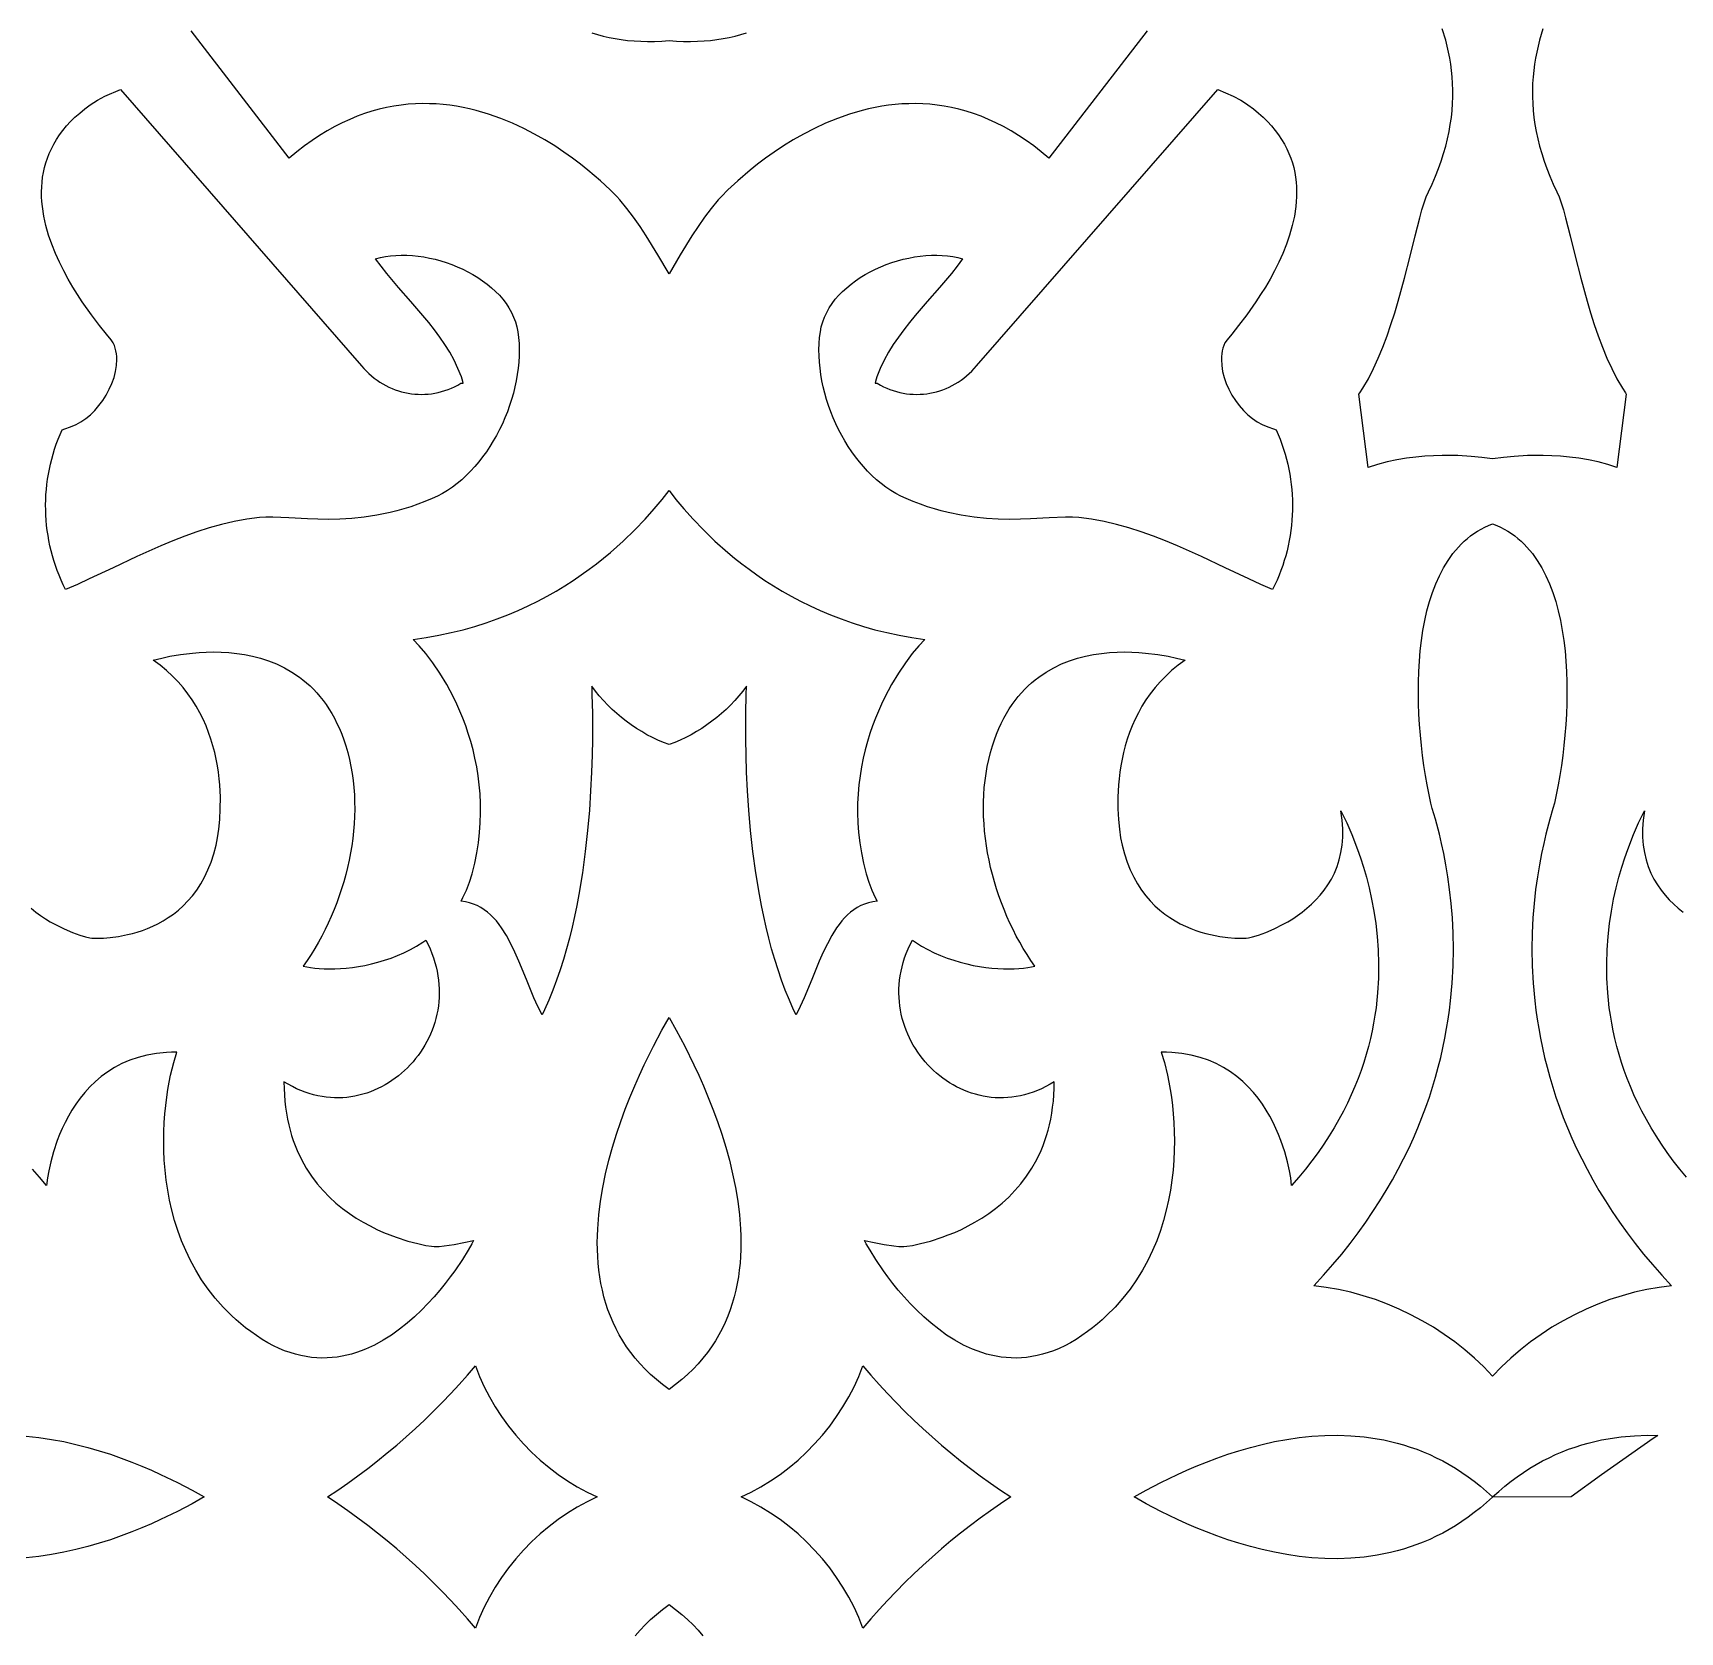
# Model space of a CAD drawing. Extents: x -350 to 350, y -780 to 780.
# Drawn here: x -184 to -106.8, y 577.4 to 652.4 of the extents above; entities that cross this region are included whole.
import ezdxf

# ---------------------------------------------------------------- set-up
doc = ezdxf.new("R2010")
doc.units = 0
doc.layers.add('LAYER_1', color=18, linetype='CONTINUOUS')

msp = doc.modelspace()

# ---------------------------------------------------------------- linework, layer by layer
at = {"layer": 'LAYER_1'}
for points in [[(-131.796, 652.461), (-136.401, 646.485), (-136.756, 646.782), (-137.112, 647.059), (-137.467, 647.315), (-137.822, 647.551), (-138.175, 647.768), (-138.528, 647.965), (-138.88, 648.144), (-139.231, 648.305), (-139.581, 648.449), (-139.928, 648.576), (-140.275, 648.686), (-140.619, 648.781), (-140.961, 648.86), (-141.301, 648.924), (-141.639, 648.974), (-141.975, 649.01), (-142.307, 649.033), (-142.637, 649.042), (-142.964, 649.04), (-143.287, 649.026), (-143.607, 649), (-143.924, 648.964), (-144.237, 648.918), (-144.547, 648.861), (-144.852, 648.796), (-145.153, 648.722), (-145.742, 648.55), (-146.313, 648.349), (-146.863, 648.123), (-147.393, 647.877), (-147.9, 647.615), (-148.383, 647.34), (-148.841, 647.058), (-149.272, 646.771), (-149.676, 646.485), (-150.05, 646.202), (-150.395, 645.928), (-150.986, 645.422), (-151.441, 644.997), (-151.747, 644.689), (-151.895, 644.528), (-152.226, 644.129), (-152.54, 643.716), (-152.839, 643.29), (-153.127, 642.855), (-153.674, 641.964), (-154.201, 641.061), (-154.727, 641.964), (-155.275, 642.855), (-155.562, 643.29), (-155.862, 643.716), (-156.176, 644.129), (-156.506, 644.528), (-156.654, 644.689), (-156.961, 644.997), (-157.415, 645.422), (-158.007, 645.928), (-158.351, 646.202), (-158.726, 646.485), (-159.129, 646.771), (-159.561, 647.058), (-160.019, 647.34), (-160.502, 647.615), (-161.009, 647.877), (-161.538, 648.123), (-162.089, 648.349), (-162.659, 648.55), (-163.248, 648.722), (-163.55, 648.796), (-163.855, 648.861), (-164.164, 648.918), (-164.477, 648.964), (-164.794, 649), (-165.114, 649.026), (-165.438, 649.04), (-165.765, 649.042), (-166.094, 649.033), (-166.427, 649.01), (-166.762, 648.974), (-167.1, 648.924), (-167.44, 648.86), (-167.782, 648.781), (-168.127, 648.686), (-168.473, 648.576), (-168.821, 648.449), (-169.17, 648.305), (-169.521, 648.144), (-169.873, 647.965), (-170.226, 647.768), (-170.58, 647.551), (-170.934, 647.315), (-171.29, 647.059), (-171.645, 646.782), (-172.001, 646.485), (-176.606, 652.461)], [(-157.825, 652.355), (-157.563, 652.276), (-157.293, 652.205), (-157.016, 652.141), (-156.733, 652.087), (-156.442, 652.041), (-156.144, 652.005), (-155.839, 651.978), (-155.526, 651.962), (-155.206, 651.955), (-154.879, 651.959), (-154.544, 651.974), (-154.201, 652.001), (-153.858, 651.974), (-153.523, 651.959), (-153.195, 651.955), (-152.875, 651.962), (-152.563, 651.978), (-152.257, 652.005), (-151.96, 652.041), (-151.669, 652.087), (-151.385, 652.141), (-151.108, 652.205), (-150.839, 652.276), (-150.576, 652.355)], [(-113.242, 652.546), (-113.404, 652.012), (-113.474, 651.737), (-113.537, 651.458), (-113.592, 651.173), (-113.639, 650.884), (-113.677, 650.59), (-113.706, 650.291), (-113.725, 649.987), (-113.735, 649.679), (-113.734, 649.366), (-113.722, 649.048), (-113.699, 648.726), (-113.664, 648.4), (-113.618, 648.069), (-113.559, 647.734), (-113.487, 647.395), (-113.402, 647.052), (-113.303, 646.704), (-113.19, 646.352), (-113.063, 645.996), (-112.921, 645.637), (-112.764, 645.273), (-112.591, 644.905), (-112.49, 644.671), (-112.388, 644.388), (-112.286, 644.06), (-112.182, 643.691), (-111.964, 642.849), (-111.728, 641.894), (-111.466, 640.861), (-111.172, 639.784), (-111.01, 639.239), (-110.837, 638.696), (-110.652, 638.159), (-110.454, 637.631), (-110.242, 637.118), (-110.016, 636.624), (-109.774, 636.152), (-109.516, 635.707), (-109.38, 635.496), (-109.335, 635.43), (-109.774, 631.995), (-110.206, 632.132), (-110.658, 632.251), (-111.109, 632.347), (-111.555, 632.422), (-111.993, 632.479), (-112.421, 632.518), (-112.834, 632.543), (-113.231, 632.555), (-113.962, 632.549), (-114.588, 632.514), (-115.086, 632.468), (-115.601, 632.404), (-116.115, 632.468), (-116.613, 632.514), (-117.24, 632.549), (-117.97, 632.555), (-118.367, 632.543), (-118.781, 632.518), (-119.208, 632.479), (-119.646, 632.422), (-120.092, 632.347), (-120.543, 632.251), (-120.996, 632.132), (-121.428, 631.995), (-121.866, 635.43), (-121.821, 635.496), (-121.685, 635.707), (-121.427, 636.152), (-121.185, 636.624), (-120.959, 637.118), (-120.747, 637.631), (-120.55, 638.159), (-120.365, 638.696), (-120.192, 639.239), (-120.03, 639.784), (-119.735, 640.861), (-119.473, 641.894), (-119.237, 642.849), (-119.02, 643.691), (-118.915, 644.06), (-118.813, 644.388), (-118.711, 644.671), (-118.61, 644.905), (-118.437, 645.273), (-118.28, 645.637), (-118.138, 645.996), (-118.011, 646.352), (-117.898, 646.704), (-117.799, 647.052), (-117.714, 647.395), (-117.643, 647.734), (-117.584, 648.069), (-117.537, 648.4), (-117.502, 648.726), (-117.479, 649.048), (-117.468, 649.366), (-117.467, 649.679), (-117.476, 649.987), (-117.495, 650.291), (-117.524, 650.59), (-117.562, 650.884), (-117.609, 651.173), (-117.664, 651.458), (-117.727, 651.737), (-117.798, 652.012), (-117.96, 652.546)], [(-184.098, 611.336), (-183.878, 611.159), (-183.655, 610.996), (-183.43, 610.846), (-183.206, 610.709), (-182.985, 610.585), (-182.559, 610.373), (-182.166, 610.206), (-181.824, 610.082), (-181.547, 609.997), (-181.351, 609.948), (-181.252, 609.932), (-180.976, 609.931), (-180.716, 609.941), (-180.39, 609.968), (-180.008, 610.019), (-179.583, 610.102), (-179.358, 610.158), (-179.126, 610.225), (-178.889, 610.303), (-178.648, 610.393), (-178.404, 610.497), (-178.16, 610.616), (-177.916, 610.75), (-177.674, 610.9), (-177.435, 611.067), (-177.201, 611.252), (-176.973, 611.456), (-176.753, 611.68), (-176.542, 611.925), (-176.341, 612.192), (-176.152, 612.481), (-175.976, 612.794), (-175.815, 613.132), (-175.67, 613.495), (-175.542, 613.884), (-175.434, 614.3), (-175.366, 614.641), (-175.306, 615.042), (-175.261, 615.498), (-175.235, 616), (-175.233, 616.541), (-175.261, 617.114), (-175.289, 617.41), (-175.325, 617.711), (-175.372, 618.017), (-175.43, 618.325), (-175.499, 618.636), (-175.581, 618.949), (-175.675, 619.262), (-175.783, 619.575), (-175.905, 619.886), (-176.042, 620.196), (-176.195, 620.502), (-176.364, 620.804), (-176.55, 621.1), (-176.753, 621.392), (-176.975, 621.676), (-177.216, 621.952), (-177.476, 622.22), (-177.756, 622.478), (-178.058, 622.725), (-178.381, 622.961), (-177.98, 623.061), (-177.594, 623.144), (-177.106, 623.228), (-176.533, 623.299), (-176.219, 623.324), (-175.891, 623.341), (-175.549, 623.348), (-175.197, 623.341), (-174.836, 623.32), (-174.468, 623.283), (-174.095, 623.228), (-173.72, 623.152), (-173.344, 623.055), (-172.97, 622.934), (-172.599, 622.787), (-172.234, 622.612), (-171.877, 622.408), (-171.529, 622.173), (-171.36, 622.044), (-171.194, 621.905), (-171.031, 621.758), (-170.872, 621.602), (-170.717, 621.437), (-170.567, 621.262), (-170.421, 621.078), (-170.279, 620.884), (-170.143, 620.679), (-170.012, 620.464), (-169.886, 620.239), (-169.767, 620.003), (-169.653, 619.755), (-169.546, 619.497), (-169.446, 619.227), (-169.352, 618.945), (-169.26, 618.63), (-169.18, 618.31), (-169.111, 617.986), (-169.055, 617.659), (-169.009, 617.329), (-168.974, 616.995), (-168.951, 616.659), (-168.938, 616.321), (-168.936, 615.981), (-168.944, 615.64), (-168.962, 615.298), (-168.99, 614.956), (-169.028, 614.613), (-169.075, 614.271), (-169.132, 613.93), (-169.198, 613.589), (-169.273, 613.251), (-169.356, 612.914), (-169.449, 612.579), (-169.55, 612.248), (-169.659, 611.919), (-169.776, 611.594), (-169.9, 611.273), (-170.033, 610.957), (-170.173, 610.645), (-170.32, 610.338), (-170.474, 610.037), (-170.635, 609.742), (-170.803, 609.453), (-170.978, 609.171), (-171.158, 608.896), (-171.345, 608.629), (-171.186, 608.59), (-171.008, 608.557), (-170.812, 608.53), (-170.599, 608.51), (-170.37, 608.498), (-170.127, 608.493), (-169.872, 608.497), (-169.606, 608.51), (-169.329, 608.533), (-169.044, 608.565), (-168.752, 608.609), (-168.454, 608.663), (-168.152, 608.729), (-167.847, 608.808), (-167.541, 608.9), (-167.234, 609.004), (-166.929, 609.123), (-166.626, 609.257), (-166.327, 609.405), (-166.033, 609.569), (-165.746, 609.749), (-165.607, 609.848), (-165.5, 609.639), (-165.404, 609.43), (-165.317, 609.221), (-165.241, 609.012), (-165.175, 608.803), (-165.119, 608.594), (-165.071, 608.385), (-165.034, 608.178), (-165.005, 607.971), (-164.986, 607.765), (-164.975, 607.561), (-164.973, 607.358), (-164.979, 607.156), (-164.994, 606.956), (-165.016, 606.758), (-165.047, 606.563), (-165.085, 606.369), (-165.131, 606.178), (-165.184, 605.99), (-165.244, 605.804), (-165.312, 605.622), (-165.386, 605.443), (-165.467, 605.267), (-165.554, 605.095), (-165.647, 604.926), (-165.747, 604.762), (-165.852, 604.601), (-165.963, 604.445), (-166.08, 604.293), (-166.202, 604.146), (-166.33, 604.004), (-166.462, 603.867), (-166.599, 603.735), (-166.741, 603.608), (-166.887, 603.487), (-167.037, 603.372), (-167.192, 603.262), (-167.35, 603.159), (-167.513, 603.062), (-167.678, 602.971), (-167.847, 602.887), (-168.02, 602.81), (-168.195, 602.74), (-168.373, 602.677), (-168.554, 602.622), (-168.737, 602.574), (-168.923, 602.534), (-169.11, 602.501), (-169.3, 602.477), (-169.491, 602.461), (-169.684, 602.453), (-169.878, 602.454), (-170.074, 602.464), (-170.27, 602.483), (-170.468, 602.511), (-170.666, 602.549), (-170.864, 602.596), (-171.063, 602.652), (-171.262, 602.719), (-171.461, 602.796), (-171.659, 602.883), (-171.857, 602.98), (-172.055, 603.088), (-172.251, 603.207), (-172.247, 602.895), (-172.233, 602.592), (-172.21, 602.297), (-172.178, 602.01), (-172.138, 601.731), (-172.088, 601.46), (-172.031, 601.197), (-171.966, 600.941), (-171.894, 600.693), (-171.815, 600.452), (-171.728, 600.219), (-171.635, 599.993), (-171.431, 599.562), (-171.204, 599.159), (-170.957, 598.782), (-170.692, 598.431), (-170.411, 598.105), (-170.118, 597.803), (-169.814, 597.525), (-169.501, 597.268), (-169.183, 597.034), (-168.862, 596.82), (-168.539, 596.625), (-168.217, 596.45), (-167.9, 596.292), (-167.588, 596.152), (-167.286, 596.028), (-166.994, 595.919), (-166.452, 595.744), (-165.984, 595.621), (-165.607, 595.541), (-165.341, 595.499), (-165.205, 595.487), (-164.973, 595.496), (-164.741, 595.515), (-164.279, 595.58), (-163.819, 595.669), (-163.363, 595.771), (-163.442, 595.617), (-163.619, 595.309), (-163.889, 594.877), (-164.248, 594.35), (-164.459, 594.06), (-164.69, 593.758), (-164.942, 593.447), (-165.212, 593.131), (-165.502, 592.814), (-165.81, 592.499), (-166.135, 592.19), (-166.477, 591.892), (-166.836, 591.607), (-167.211, 591.339), (-167.601, 591.092), (-168.006, 590.87), (-168.425, 590.677), (-168.64, 590.592), (-168.858, 590.516), (-169.079, 590.449), (-169.304, 590.391), (-169.531, 590.343), (-169.762, 590.306), (-169.996, 590.279), (-170.232, 590.264), (-170.472, 590.261), (-170.714, 590.27), (-170.959, 590.291), (-171.207, 590.326), (-171.457, 590.374), (-171.709, 590.437), (-171.965, 590.514), (-172.222, 590.606), (-172.482, 590.714), (-172.744, 590.838), (-173.008, 590.978), (-173.274, 591.135), (-173.542, 591.31), (-173.812, 591.502), (-174.049, 591.684), (-174.276, 591.869), (-174.496, 592.059), (-174.707, 592.253), (-175.104, 592.652), (-175.469, 593.066), (-175.804, 593.492), (-176.109, 593.929), (-176.385, 594.375), (-176.634, 594.831), (-176.857, 595.293), (-177.054, 595.76), (-177.228, 596.232), (-177.378, 596.707), (-177.506, 597.183), (-177.614, 597.658), (-177.702, 598.133), (-177.771, 598.604), (-177.823, 599.071), (-177.859, 599.532), (-177.88, 599.986), (-177.886, 600.432), (-177.879, 600.867), (-177.861, 601.291), (-177.832, 601.703), (-177.793, 602.1), (-177.745, 602.481), (-177.69, 602.846), (-177.629, 603.192), (-177.562, 603.518), (-177.418, 604.105), (-177.267, 604.596), (-177.518, 604.593), (-177.762, 604.582), (-178.231, 604.534), (-178.673, 604.455), (-179.089, 604.348), (-179.481, 604.214), (-179.848, 604.056), (-180.192, 603.875), (-180.513, 603.674), (-180.813, 603.454), (-181.091, 603.219), (-181.349, 602.97), (-181.587, 602.709), (-181.806, 602.439), (-182.007, 602.162), (-182.191, 601.879), (-182.358, 601.593), (-182.51, 601.306), (-182.646, 601.02), (-182.767, 600.738), (-182.875, 600.461), (-183.053, 599.932), (-183.185, 599.451), (-183.278, 599.034), (-183.337, 598.7), (-183.377, 598.345), (-183.713, 598.731), (-184.031, 599.118)], [(-106.512, 598.731), (-106.831, 599.118), (-107.132, 599.505), (-107.416, 599.893), (-107.685, 600.281), (-107.937, 600.668), (-108.174, 601.055), (-108.396, 601.442), (-108.604, 601.827), (-108.797, 602.212), (-108.976, 602.596), (-109.141, 602.978), (-109.293, 603.358), (-109.433, 603.737), (-109.56, 604.114), (-109.675, 604.489), (-109.778, 604.861), (-109.871, 605.23), (-109.952, 605.597), (-110.022, 605.961), (-110.083, 606.322), (-110.134, 606.679), (-110.175, 607.032), (-110.208, 607.382), (-110.247, 608.069), (-110.255, 608.738), (-110.234, 609.388), (-110.188, 610.017), (-110.12, 610.624), (-110.032, 611.206), (-109.929, 611.762), (-109.812, 612.291), (-109.684, 612.79), (-109.55, 613.259), (-109.411, 613.696), (-109.272, 614.098), (-109.002, 614.795), (-108.763, 615.336), (-108.582, 615.709), (-108.481, 615.901), (-108.544, 615.471), (-108.575, 615.061), (-108.575, 614.67), (-108.546, 614.298), (-108.491, 613.945), (-108.41, 613.609), (-108.307, 613.291), (-108.184, 612.99), (-108.041, 612.707), (-107.881, 612.439), (-107.707, 612.188), (-107.519, 611.952), (-107.32, 611.732), (-107.113, 611.527), (-106.898, 611.336), (-106.678, 611.159)], [(-184.334, 586.597), (-183.738, 586.535), (-183.15, 586.449), (-182.572, 586.343), (-182.005, 586.217), (-181.45, 586.075), (-180.909, 585.919), (-180.384, 585.751), (-179.875, 585.573), (-179.384, 585.387), (-178.912, 585.197), (-178.461, 585.003), (-178.031, 584.808), (-177.244, 584.426), (-176.561, 584.069), (-175.994, 583.75), (-176.561, 583.432), (-177.244, 583.074), (-178.031, 582.692), (-178.461, 582.498), (-178.912, 582.304), (-179.384, 582.113), (-179.875, 581.928), (-180.384, 581.75), (-180.909, 581.582), (-181.45, 581.425), (-182.005, 581.283), (-182.572, 581.158), (-183.15, 581.051), (-183.738, 580.966), (-184.334, 580.903)], [(-155.788, 577.248), (-155.563, 577.508), (-155.324, 577.762), (-155.068, 578.009), (-154.796, 578.25), (-154.507, 578.483), (-154.201, 578.71), (-153.895, 578.483), (-153.606, 578.25), (-153.334, 578.009), (-153.078, 577.762), (-152.838, 577.508), (-152.614, 577.248)]]:
    msp.add_lwpolyline(points, dxfattribs=at)
for points in [[(-168.613, 636.757), (-168.502, 636.629), (-168.387, 636.507), (-168.267, 636.391), (-168.144, 636.281), (-168.017, 636.178), (-167.886, 636.081), (-167.752, 635.99), (-167.614, 635.907), (-167.474, 635.829), (-167.331, 635.758), (-167.186, 635.694), (-167.038, 635.636), (-166.888, 635.585), (-166.737, 635.541), (-166.584, 635.503), (-166.43, 635.473), (-166.274, 635.449), (-166.118, 635.432), (-165.961, 635.422), (-165.804, 635.418), (-165.646, 635.422), (-165.488, 635.433), (-165.331, 635.451), (-165.174, 635.476), (-165.017, 635.508), (-164.862, 635.547), (-164.708, 635.594), (-164.555, 635.648), (-164.403, 635.709), (-164.254, 635.777), (-164.106, 635.853), (-163.961, 635.937), (-163.857, 635.937), (-163.871, 636.015), (-163.936, 636.235), (-164.096, 636.634), (-164.279, 637.018), (-164.484, 637.391), (-164.707, 637.753), (-164.947, 638.105), (-165.2, 638.45), (-165.465, 638.788), (-165.739, 639.12), (-166.304, 639.776), (-166.876, 640.428), (-167.434, 641.088), (-167.703, 641.424), (-167.96, 641.766), (-167.733, 641.827), (-167.498, 641.875), (-167.255, 641.91), (-167.006, 641.932), (-166.752, 641.942), (-166.494, 641.939), (-166.232, 641.924), (-165.968, 641.897), (-165.702, 641.858), (-165.436, 641.808), (-165.169, 641.748), (-164.904, 641.676), (-164.642, 641.594), (-164.382, 641.501), (-164.126, 641.398), (-163.875, 641.286), (-163.63, 641.164), (-163.392, 641.032), (-163.161, 640.892), (-162.94, 640.742), (-162.727, 640.584), (-162.526, 640.418), (-162.335, 640.244), (-162.157, 640.062), (-161.993, 639.872), (-161.842, 639.675), (-161.707, 639.471), (-161.588, 639.26), (-161.486, 639.043), (-161.401, 638.819), (-161.336, 638.589), (-161.29, 638.354), (-161.256, 638.078), (-161.235, 637.797), (-161.227, 637.513), (-161.23, 637.225), (-161.246, 636.935), (-161.274, 636.644), (-161.314, 636.351), (-161.365, 636.057), (-161.427, 635.764), (-161.499, 635.471), (-161.583, 635.18), (-161.676, 634.891), (-161.78, 634.605), (-161.893, 634.322), (-162.016, 634.043), (-162.148, 633.768), (-162.289, 633.499), (-162.439, 633.236), (-162.598, 632.979), (-162.764, 632.729), (-162.939, 632.488), (-163.121, 632.255), (-163.31, 632.031), (-163.507, 631.816), (-163.711, 631.612), (-163.921, 631.42), (-164.137, 631.239), (-164.36, 631.07), (-164.588, 630.914), (-164.822, 630.772), (-165.062, 630.645), (-165.306, 630.532), (-165.646, 630.393), (-165.981, 630.268), (-166.312, 630.155), (-166.638, 630.055), (-166.96, 629.965), (-167.278, 629.887), (-167.898, 629.76), (-168.498, 629.669), (-169.075, 629.609), (-169.631, 629.575), (-170.162, 629.562), (-170.668, 629.566), (-171.147, 629.582), (-172.022, 629.628), (-172.776, 629.662), (-173.106, 629.663), (-173.401, 629.646), (-173.998, 629.57), (-174.589, 629.462), (-175.174, 629.326), (-175.753, 629.164), (-176.328, 628.979), (-176.899, 628.774), (-177.465, 628.552), (-178.029, 628.316), (-179.149, 627.814), (-180.262, 627.29), (-181.374, 626.769), (-181.93, 626.517), (-182.488, 626.274), (-182.595, 626.494), (-182.697, 626.716), (-182.791, 626.941), (-182.879, 627.168), (-182.961, 627.396), (-183.035, 627.627), (-183.104, 627.859), (-183.165, 628.093), (-183.22, 628.328), (-183.268, 628.564), (-183.31, 628.801), (-183.345, 629.04), (-183.374, 629.279), (-183.395, 629.518), (-183.411, 629.759), (-183.419, 629.999), (-183.421, 630.24), (-183.416, 630.48), (-183.405, 630.721), (-183.387, 630.961), (-183.362, 631.201), (-183.331, 631.44), (-183.293, 631.678), (-183.248, 631.915), (-183.197, 632.152), (-183.139, 632.387), (-183.074, 632.621), (-183.002, 632.853), (-182.924, 633.083), (-182.84, 633.312), (-182.748, 633.539), (-182.65, 633.764), (-182.523, 633.801), (-182.263, 633.895), (-181.995, 634.009), (-181.765, 634.132), (-181.54, 634.285), (-181.323, 634.464), (-181.116, 634.668), (-180.922, 634.892), (-180.743, 635.133), (-180.58, 635.389), (-180.437, 635.657), (-180.315, 635.932), (-180.217, 636.213), (-180.145, 636.496), (-180.101, 636.777), (-180.087, 637.055), (-180.092, 637.191), (-180.106, 637.325), (-180.128, 637.456), (-180.16, 637.584), (-180.2, 637.709), (-180.251, 637.83), (-180.35, 637.967), (-180.573, 638.241), (-180.891, 638.64), (-181.278, 639.15), (-181.706, 639.756), (-181.927, 640.092), (-182.147, 640.447), (-182.365, 640.819), (-182.576, 641.208), (-182.776, 641.61), (-182.964, 642.025), (-183.134, 642.451), (-183.283, 642.886), (-183.409, 643.328), (-183.508, 643.776), (-183.576, 644.228), (-183.598, 644.455), (-183.611, 644.682), (-183.614, 644.91), (-183.607, 645.137), (-183.591, 645.365), (-183.563, 645.591), (-183.525, 645.818), (-183.475, 646.043), (-183.413, 646.267), (-183.339, 646.49), (-183.252, 646.711), (-183.152, 646.93), (-183.039, 647.148), (-182.911, 647.363), (-182.769, 647.576), (-182.612, 647.787), (-182.439, 647.995), (-182.251, 648.199), (-182.047, 648.401), (-181.826, 648.599), (-181.588, 648.793), (-181.333, 648.984), (-181.168, 649.095), (-180.998, 649.198), (-180.646, 649.385), (-179.919, 649.709)], [(-127.755, 649.385), (-127.404, 649.198), (-127.233, 649.095), (-127.068, 648.984), (-126.813, 648.793), (-126.575, 648.599), (-126.354, 648.401), (-126.15, 648.199), (-125.962, 647.995), (-125.79, 647.787), (-125.633, 647.576), (-125.49, 647.363), (-125.363, 647.148), (-125.249, 646.93), (-125.149, 646.711), (-125.062, 646.49), (-124.988, 646.267), (-124.926, 646.043), (-124.877, 645.818), (-124.838, 645.591), (-124.811, 645.365), (-124.794, 645.137), (-124.788, 644.91), (-124.791, 644.682), (-124.804, 644.455), (-124.825, 644.228), (-124.893, 643.776), (-124.992, 643.328), (-125.118, 642.886), (-125.268, 642.451), (-125.438, 642.025), (-125.625, 641.61), (-125.826, 641.208), (-126.036, 640.819), (-126.254, 640.447), (-126.475, 640.092), (-126.696, 639.756), (-127.124, 639.15), (-127.51, 638.64), (-127.828, 638.241), (-128.051, 637.967), (-128.151, 637.83), (-128.201, 637.709), (-128.242, 637.584), (-128.273, 637.456), (-128.295, 637.325), (-128.309, 637.191), (-128.314, 637.055), (-128.301, 636.777), (-128.257, 636.496), (-128.184, 636.213), (-128.086, 635.932), (-127.964, 635.657), (-127.821, 635.389), (-127.659, 635.133), (-127.479, 634.892), (-127.285, 634.668), (-127.079, 634.464), (-126.862, 634.285), (-126.637, 634.132), (-126.406, 634.009), (-126.139, 633.895), (-125.878, 633.801), (-125.751, 633.764), (-125.653, 633.539), (-125.562, 633.312), (-125.477, 633.083), (-125.399, 632.853), (-125.328, 632.621), (-125.263, 632.387), (-125.205, 632.152), (-125.154, 631.915), (-125.109, 631.678), (-125.071, 631.44), (-125.039, 631.201), (-125.015, 630.961), (-124.997, 630.721), (-124.985, 630.48), (-124.981, 630.24), (-124.982, 629.999), (-124.991, 629.759), (-125.006, 629.518), (-125.028, 629.279), (-125.056, 629.04), (-125.091, 628.801), (-125.133, 628.564), (-125.181, 628.328), (-125.236, 628.093), (-125.298, 627.859), (-125.366, 627.627), (-125.441, 627.396), (-125.522, 627.168), (-125.61, 626.941), (-125.705, 626.716), (-125.806, 626.494), (-125.914, 626.274), (-126.471, 626.517), (-127.028, 626.769), (-128.139, 627.29), (-129.253, 627.814), (-130.373, 628.316), (-130.936, 628.552), (-131.503, 628.774), (-132.073, 628.979), (-132.648, 629.164), (-133.228, 629.326), (-133.812, 629.462), (-134.403, 629.57), (-135, 629.646), (-135.296, 629.663), (-135.625, 629.662), (-136.38, 629.628), (-137.255, 629.582), (-137.734, 629.566), (-138.24, 629.562), (-138.771, 629.575), (-139.326, 629.609), (-139.904, 629.669), (-140.504, 629.76), (-141.124, 629.887), (-141.441, 629.965), (-141.763, 630.055), (-142.09, 630.155), (-142.421, 630.268), (-142.756, 630.393), (-143.095, 630.532), (-143.34, 630.645), (-143.579, 630.772), (-143.813, 630.914), (-144.042, 631.07), (-144.264, 631.239), (-144.481, 631.42), (-144.691, 631.612), (-144.894, 631.816), (-145.091, 632.031), (-145.281, 632.255), (-145.463, 632.488), (-145.637, 632.729), (-145.804, 632.979), (-145.962, 633.236), (-146.112, 633.499), (-146.253, 633.768), (-146.385, 634.043), (-146.508, 634.322), (-146.622, 634.605), (-146.725, 634.891), (-146.819, 635.18), (-146.902, 635.471), (-146.975, 635.764), (-147.037, 636.057), (-147.088, 636.351), (-147.127, 636.644), (-147.155, 636.935), (-147.171, 637.225), (-147.175, 637.513), (-147.166, 637.797), (-147.145, 638.078), (-147.111, 638.354), (-147.066, 638.589), (-147, 638.819), (-146.916, 639.043), (-146.814, 639.26), (-146.694, 639.471), (-146.559, 639.675), (-146.409, 639.872), (-146.244, 640.062), (-146.066, 640.244), (-145.876, 640.418), (-145.674, 640.584), (-145.462, 640.742), (-145.24, 640.892), (-145.01, 641.032), (-144.771, 641.164), (-144.526, 641.286), (-144.275, 641.398), (-144.02, 641.501), (-143.76, 641.594), (-143.497, 641.676), (-143.232, 641.748), (-142.966, 641.808), (-142.699, 641.858), (-142.433, 641.897), (-142.169, 641.924), (-141.907, 641.939), (-141.649, 641.942), (-141.395, 641.932), (-141.146, 641.91), (-140.904, 641.875), (-140.668, 641.827), (-140.441, 641.766), (-140.699, 641.424), (-140.967, 641.088), (-141.526, 640.428), (-142.097, 639.776), (-142.662, 639.12), (-142.936, 638.788), (-143.201, 638.45), (-143.455, 638.105), (-143.695, 637.753), (-143.918, 637.391), (-144.122, 637.018), (-144.306, 636.634), (-144.465, 636.235), (-144.53, 636.015), (-144.545, 635.937), (-144.441, 635.937), (-144.296, 635.853), (-144.148, 635.777), (-143.998, 635.709), (-143.847, 635.648), (-143.694, 635.594), (-143.539, 635.547), (-143.384, 635.508), (-143.228, 635.476), (-143.071, 635.451), (-142.913, 635.433), (-142.756, 635.422), (-142.598, 635.418), (-142.44, 635.422), (-142.283, 635.432), (-142.127, 635.449), (-141.972, 635.473), (-141.817, 635.503), (-141.664, 635.541), (-141.513, 635.585), (-141.363, 635.636), (-141.216, 635.694), (-141.07, 635.758), (-140.927, 635.829), (-140.787, 635.907), (-140.65, 635.99), (-140.516, 636.081), (-140.385, 636.178), (-140.258, 636.281), (-140.134, 636.391), (-140.015, 636.507), (-139.899, 636.629), (-139.789, 636.757), (-128.482, 649.709)], [(-153.879, 630.5), (-153.504, 630.051), (-153.075, 629.569), (-152.59, 629.064), (-152.05, 628.543), (-151.452, 628.013), (-151.132, 627.748), (-150.798, 627.483), (-150.449, 627.22), (-150.085, 626.959), (-149.707, 626.702), (-149.314, 626.45), (-148.906, 626.203), (-148.483, 625.963), (-148.045, 625.73), (-147.592, 625.506), (-147.124, 625.291), (-146.64, 625.087), (-146.141, 624.894), (-145.626, 624.713), (-145.096, 624.545), (-144.55, 624.391), (-143.989, 624.253), (-143.411, 624.131), (-142.818, 624.026), (-142.208, 623.939), (-142.493, 623.636), (-142.801, 623.27), (-143.123, 622.843), (-143.451, 622.357), (-143.777, 621.816), (-143.937, 621.526), (-144.094, 621.223), (-144.246, 620.907), (-144.393, 620.578), (-144.533, 620.238), (-144.666, 619.886), (-144.791, 619.523), (-144.906, 619.149), (-145.01, 618.765), (-145.104, 618.37), (-145.184, 617.965), (-145.252, 617.551), (-145.305, 617.127), (-145.342, 616.695), (-145.363, 616.254), (-145.367, 615.804), (-145.352, 615.347), (-145.318, 614.881), (-145.263, 614.409), (-145.187, 613.93), (-145.089, 613.444), (-144.967, 612.951), (-144.846, 612.558), (-144.703, 612.186), (-144.54, 611.836), (-144.448, 611.672), (-144.654, 611.642), (-144.849, 611.597), (-145.035, 611.536), (-145.212, 611.46), (-145.38, 611.371), (-145.54, 611.268), (-145.692, 611.154), (-145.836, 611.027), (-145.974, 610.889), (-146.105, 610.741), (-146.231, 610.584), (-146.35, 610.417), (-146.575, 610.061), (-146.782, 609.678), (-146.975, 609.274), (-147.159, 608.855), (-147.51, 607.993), (-147.863, 607.14), (-148.05, 606.73), (-148.247, 606.34), (-148.362, 606.579), (-148.564, 607.032), (-148.753, 607.497), (-148.93, 607.971), (-149.096, 608.454), (-149.251, 608.944), (-149.395, 609.441), (-149.529, 609.942), (-149.652, 610.447), (-149.767, 610.956), (-149.872, 611.465), (-149.968, 611.975), (-150.135, 612.992), (-150.271, 613.996), (-150.38, 614.98), (-150.463, 615.932), (-150.524, 616.845), (-150.567, 617.708), (-150.593, 618.513), (-150.606, 619.251), (-150.609, 619.911), (-150.604, 620.486), (-150.586, 621.34), (-150.574, 621.738), (-150.747, 621.509), (-150.93, 621.287), (-151.122, 621.07), (-151.322, 620.861), (-151.53, 620.659), (-151.745, 620.464), (-151.967, 620.277), (-152.196, 620.098), (-152.43, 619.928), (-152.67, 619.767), (-152.915, 619.615), (-153.165, 619.472), (-153.419, 619.34), (-153.676, 619.218), (-153.937, 619.106), (-154.201, 619.005), (-154.465, 619.106), (-154.725, 619.218), (-154.983, 619.34), (-155.237, 619.472), (-155.486, 619.615), (-155.731, 619.767), (-155.971, 619.928), (-156.206, 620.098), (-156.434, 620.277), (-156.656, 620.464), (-156.871, 620.659), (-157.079, 620.861), (-157.279, 621.07), (-157.471, 621.287), (-157.654, 621.509), (-157.828, 621.738), (-157.816, 621.34), (-157.797, 620.486), (-157.793, 619.911), (-157.796, 619.251), (-157.809, 618.513), (-157.835, 617.708), (-157.877, 616.845), (-157.938, 615.932), (-158.022, 614.98), (-158.13, 613.996), (-158.266, 612.992), (-158.434, 611.975), (-158.53, 611.465), (-158.635, 610.956), (-158.749, 610.447), (-158.873, 609.942), (-159.007, 609.441), (-159.151, 608.944), (-159.306, 608.454), (-159.471, 607.971), (-159.649, 607.497), (-159.838, 607.032), (-160.039, 606.579), (-160.154, 606.34), (-160.352, 606.73), (-160.538, 607.14), (-160.891, 607.993), (-161.242, 608.855), (-161.426, 609.274), (-161.62, 609.678), (-161.827, 610.061), (-162.051, 610.417), (-162.171, 610.584), (-162.296, 610.741), (-162.427, 610.889), (-162.565, 611.027), (-162.71, 611.154), (-162.862, 611.268), (-163.022, 611.371), (-163.19, 611.46), (-163.366, 611.536), (-163.552, 611.597), (-163.748, 611.642), (-163.953, 611.672), (-163.862, 611.836), (-163.698, 612.186), (-163.555, 612.558), (-163.434, 612.951), (-163.312, 613.444), (-163.214, 613.93), (-163.138, 614.409), (-163.083, 614.881), (-163.049, 615.347), (-163.034, 615.804), (-163.038, 616.254), (-163.059, 616.695), (-163.097, 617.127), (-163.15, 617.551), (-163.217, 617.965), (-163.298, 618.37), (-163.391, 618.765), (-163.496, 619.149), (-163.611, 619.523), (-163.735, 619.886), (-163.868, 620.238), (-164.008, 620.578), (-164.155, 620.907), (-164.307, 621.223), (-164.464, 621.526), (-164.624, 621.816), (-164.951, 622.357), (-165.279, 622.843), (-165.601, 623.27), (-165.908, 623.636), (-166.194, 623.939), (-165.584, 624.026), (-164.99, 624.131), (-164.413, 624.253), (-163.851, 624.391), (-163.305, 624.545), (-162.775, 624.713), (-162.26, 624.894), (-161.761, 625.087), (-161.278, 625.291), (-160.809, 625.506), (-160.356, 625.73), (-159.918, 625.963), (-159.495, 626.203), (-159.087, 626.45), (-158.694, 626.702), (-158.316, 626.959), (-157.952, 627.22), (-157.603, 627.483), (-157.269, 627.748), (-156.949, 628.013), (-156.352, 628.543), (-155.811, 629.064), (-155.327, 629.569), (-154.897, 630.051), (-154.522, 630.5), (-154.201, 630.911)], [(-115.412, 629.276), (-115.231, 629.193), (-115.056, 629.103), (-114.887, 629.005), (-114.723, 628.9), (-114.566, 628.787), (-114.414, 628.666), (-114.269, 628.539), (-114.128, 628.405), (-113.993, 628.264), (-113.74, 627.964), (-113.508, 627.639), (-113.296, 627.291), (-113.105, 626.923), (-112.932, 626.535), (-112.778, 626.129), (-112.642, 625.707), (-112.523, 625.27), (-112.421, 624.82), (-112.335, 624.358), (-112.264, 623.887), (-112.208, 623.407), (-112.166, 622.92), (-112.138, 622.428), (-112.122, 621.932), (-112.119, 621.434), (-112.126, 620.936), (-112.145, 620.438), (-112.174, 619.943), (-112.213, 619.453), (-112.26, 618.968), (-112.316, 618.49), (-112.38, 618.022), (-112.45, 617.564), (-112.527, 617.118), (-112.697, 616.268), (-112.772, 616.006), (-112.917, 615.513), (-113.105, 614.806), (-113.206, 614.377), (-113.308, 613.901), (-113.408, 613.38), (-113.501, 612.816), (-113.585, 612.211), (-113.656, 611.567), (-113.711, 610.885), (-113.747, 610.169), (-113.759, 609.42), (-113.746, 608.64), (-113.702, 607.831), (-113.626, 606.995), (-113.575, 606.568), (-113.514, 606.135), (-113.443, 605.696), (-113.362, 605.252), (-113.27, 604.803), (-113.167, 604.349), (-113.052, 603.89), (-112.925, 603.427), (-112.786, 602.96), (-112.634, 602.489), (-112.468, 602.014), (-112.289, 601.536), (-112.096, 601.055), (-111.889, 600.571), (-111.666, 600.084), (-111.428, 599.596), (-111.174, 599.105), (-110.904, 598.612), (-110.617, 598.118), (-110.314, 597.622), (-109.993, 597.126), (-109.653, 596.628), (-109.296, 596.131), (-108.92, 595.633), (-108.525, 595.135), (-108.11, 594.637), (-107.675, 594.139), (-107.22, 593.643), (-107.8, 593.572), (-108.38, 593.471), (-108.958, 593.341), (-109.533, 593.184), (-110.103, 593), (-110.667, 592.789), (-111.222, 592.553), (-111.768, 592.293), (-112.302, 592.008), (-112.824, 591.701), (-113.332, 591.371), (-113.823, 591.019), (-114.297, 590.647), (-114.753, 590.255), (-115.187, 589.844), (-115.601, 589.414), (-116.014, 589.844), (-116.449, 590.255), (-116.904, 590.647), (-117.378, 591.019), (-117.87, 591.371), (-118.377, 591.701), (-118.899, 592.008), (-119.434, 592.293), (-119.979, 592.553), (-120.535, 592.789), (-121.098, 593), (-121.668, 593.184), (-122.243, 593.341), (-122.821, 593.471), (-123.401, 593.572), (-123.981, 593.643), (-123.526, 594.139), (-123.091, 594.637), (-122.677, 595.135), (-122.281, 595.633), (-121.905, 596.131), (-121.548, 596.628), (-121.209, 597.126), (-120.888, 597.622), (-120.584, 598.118), (-120.297, 598.612), (-120.027, 599.105), (-119.773, 599.596), (-119.535, 600.084), (-119.313, 600.571), (-119.105, 601.055), (-118.912, 601.536), (-118.733, 602.014), (-118.568, 602.489), (-118.415, 602.96), (-118.276, 603.427), (-118.15, 603.89), (-118.035, 604.349), (-117.932, 604.803), (-117.84, 605.252), (-117.758, 605.696), (-117.687, 606.135), (-117.626, 606.568), (-117.575, 606.995), (-117.499, 607.831), (-117.456, 608.64), (-117.442, 609.42), (-117.455, 610.169), (-117.49, 610.885), (-117.545, 611.567), (-117.616, 612.211), (-117.7, 612.816), (-117.793, 613.38), (-117.893, 613.901), (-117.995, 614.377), (-118.097, 614.806), (-118.284, 615.513), (-118.429, 616.006), (-118.504, 616.268), (-118.674, 617.118), (-118.751, 617.564), (-118.822, 618.022), (-118.885, 618.49), (-118.941, 618.968), (-118.988, 619.453), (-119.027, 619.943), (-119.056, 620.438), (-119.075, 620.936), (-119.083, 621.434), (-119.079, 621.932), (-119.063, 622.428), (-119.035, 622.92), (-118.993, 623.407), (-118.937, 623.887), (-118.866, 624.358), (-118.78, 624.82), (-118.678, 625.27), (-118.559, 625.707), (-118.423, 626.129), (-118.269, 626.535), (-118.097, 626.923), (-117.905, 627.291), (-117.693, 627.639), (-117.461, 627.964), (-117.208, 628.264), (-117.073, 628.405), (-116.933, 628.539), (-116.787, 628.666), (-116.635, 628.787), (-116.478, 628.9), (-116.315, 629.005), (-116.145, 629.103), (-115.97, 629.193), (-115.789, 629.276), (-115.601, 629.35)], [(-132.511, 623.341), (-132.182, 623.324), (-131.869, 623.299), (-131.296, 623.228), (-130.808, 623.144), (-130.421, 623.061), (-130.02, 622.961), (-130.344, 622.725), (-130.645, 622.478), (-130.926, 622.22), (-131.186, 621.952), (-131.426, 621.676), (-131.648, 621.392), (-131.852, 621.1), (-132.037, 620.804), (-132.206, 620.502), (-132.359, 620.196), (-132.496, 619.886), (-132.618, 619.575), (-132.726, 619.262), (-132.821, 618.949), (-132.902, 618.636), (-132.971, 618.325), (-133.029, 618.017), (-133.076, 617.711), (-133.113, 617.41), (-133.14, 617.114), (-133.168, 616.541), (-133.167, 616), (-133.14, 615.498), (-133.095, 615.042), (-133.036, 614.641), (-132.968, 614.3), (-132.859, 613.884), (-132.731, 613.495), (-132.586, 613.132), (-132.425, 612.794), (-132.249, 612.481), (-132.06, 612.192), (-131.86, 611.925), (-131.648, 611.68), (-131.428, 611.456), (-131.2, 611.252), (-130.966, 611.067), (-130.727, 610.9), (-130.485, 610.75), (-130.242, 610.616), (-129.997, 610.497), (-129.754, 610.393), (-129.513, 610.303), (-129.276, 610.225), (-129.044, 610.158), (-128.818, 610.102), (-128.393, 610.019), (-128.012, 609.968), (-127.685, 609.941), (-127.425, 609.931), (-127.15, 609.932), (-127.051, 609.948), (-126.855, 609.997), (-126.578, 610.082), (-126.235, 610.206), (-125.843, 610.373), (-125.416, 610.585), (-125.195, 610.709), (-124.971, 610.846), (-124.747, 610.996), (-124.524, 611.159), (-124.304, 611.336), (-124.089, 611.527), (-123.881, 611.732), (-123.682, 611.952), (-123.495, 612.188), (-123.32, 612.439), (-123.16, 612.707), (-123.018, 612.99), (-122.894, 613.291), (-122.791, 613.609), (-122.711, 613.945), (-122.655, 614.298), (-122.627, 614.67), (-122.627, 615.061), (-122.657, 615.471), (-122.72, 615.901), (-122.62, 615.709), (-122.438, 615.336), (-122.2, 614.795), (-121.929, 614.098), (-121.79, 613.696), (-121.651, 613.259), (-121.517, 612.79), (-121.39, 612.291), (-121.273, 611.762), (-121.169, 611.206), (-121.081, 610.624), (-121.013, 610.017), (-120.967, 609.388), (-120.946, 608.738), (-120.954, 608.069), (-120.994, 607.382), (-121.026, 607.032), (-121.067, 606.679), (-121.118, 606.322), (-121.179, 605.961), (-121.249, 605.597), (-121.331, 605.23), (-121.423, 604.861), (-121.526, 604.489), (-121.641, 604.114), (-121.768, 603.737), (-121.908, 603.358), (-122.06, 602.978), (-122.226, 602.596), (-122.405, 602.212), (-122.598, 601.827), (-122.805, 601.442), (-123.027, 601.055), (-123.264, 600.668), (-123.517, 600.281), (-123.785, 599.893), (-124.07, 599.505), (-124.371, 599.118), (-124.689, 598.731), (-125.024, 598.345), (-125.065, 598.7), (-125.124, 599.034), (-125.216, 599.451), (-125.348, 599.932), (-125.526, 600.461), (-125.634, 600.738), (-125.756, 601.02), (-125.892, 601.306), (-126.043, 601.593), (-126.21, 601.879), (-126.394, 602.162), (-126.595, 602.439), (-126.814, 602.709), (-127.053, 602.97), (-127.311, 603.219), (-127.589, 603.454), (-127.888, 603.674), (-128.21, 603.875), (-128.554, 604.056), (-128.921, 604.214), (-129.312, 604.348), (-129.729, 604.455), (-130.171, 604.534), (-130.639, 604.582), (-130.884, 604.593), (-131.135, 604.596), (-130.983, 604.105), (-130.839, 603.518), (-130.773, 603.192), (-130.711, 602.846), (-130.656, 602.481), (-130.609, 602.1), (-130.57, 601.703), (-130.541, 601.291), (-130.522, 600.867), (-130.515, 600.432), (-130.522, 599.986), (-130.542, 599.532), (-130.578, 599.071), (-130.63, 598.604), (-130.699, 598.133), (-130.787, 597.658), (-130.895, 597.183), (-131.024, 596.707), (-131.174, 596.232), (-131.347, 595.76), (-131.545, 595.293), (-131.767, 594.831), (-132.016, 594.375), (-132.293, 593.929), (-132.597, 593.492), (-132.932, 593.066), (-133.297, 592.652), (-133.695, 592.253), (-133.906, 592.059), (-134.125, 591.869), (-134.353, 591.684), (-134.589, 591.502), (-134.859, 591.31), (-135.128, 591.135), (-135.394, 590.978), (-135.658, 590.838), (-135.92, 590.714), (-136.179, 590.606), (-136.437, 590.514), (-136.692, 590.437), (-136.945, 590.374), (-137.195, 590.326), (-137.442, 590.291), (-137.687, 590.27), (-137.93, 590.261), (-138.169, 590.264), (-138.406, 590.279), (-138.64, 590.306), (-138.87, 590.343), (-139.098, 590.391), (-139.322, 590.449), (-139.544, 590.516), (-139.762, 590.592), (-139.977, 590.677), (-140.396, 590.87), (-140.801, 591.092), (-141.191, 591.339), (-141.565, 591.607), (-141.924, 591.892), (-142.267, 592.19), (-142.592, 592.499), (-142.899, 592.814), (-143.189, 593.131), (-143.46, 593.447), (-143.711, 593.758), (-143.943, 594.06), (-144.154, 594.35), (-144.512, 594.877), (-144.782, 595.309), (-144.959, 595.617), (-145.038, 595.771), (-144.582, 595.669), (-144.123, 595.58), (-143.66, 595.515), (-143.428, 595.496), (-143.196, 595.487), (-143.06, 595.499), (-142.795, 595.541), (-142.418, 595.621), (-141.949, 595.744), (-141.408, 595.919), (-141.116, 596.028), (-140.813, 596.152), (-140.502, 596.292), (-140.184, 596.45), (-139.863, 596.625), (-139.54, 596.82), (-139.218, 597.034), (-138.9, 597.268), (-138.588, 597.525), (-138.283, 597.803), (-137.99, 598.105), (-137.71, 598.431), (-137.444, 598.782), (-137.197, 599.159), (-136.97, 599.562), (-136.766, 599.993), (-136.673, 600.219), (-136.587, 600.452), (-136.507, 600.693), (-136.435, 600.941), (-136.37, 601.197), (-136.313, 601.46), (-136.264, 601.731), (-136.223, 602.01), (-136.191, 602.297), (-136.168, 602.592), (-136.154, 602.895), (-136.15, 603.207), (-136.347, 603.088), (-136.544, 602.98), (-136.742, 602.883), (-136.941, 602.796), (-137.14, 602.719), (-137.339, 602.652), (-137.537, 602.596), (-137.736, 602.549), (-137.934, 602.511), (-138.131, 602.483), (-138.327, 602.464), (-138.523, 602.454), (-138.717, 602.453), (-138.91, 602.461), (-139.101, 602.477), (-139.291, 602.501), (-139.479, 602.534), (-139.664, 602.574), (-139.847, 602.622), (-140.028, 602.677), (-140.206, 602.74), (-140.382, 602.81), (-140.554, 602.887), (-140.723, 602.971), (-140.889, 603.062), (-141.051, 603.159), (-141.21, 603.262), (-141.364, 603.372), (-141.515, 603.487), (-141.661, 603.608), (-141.803, 603.735), (-141.94, 603.867), (-142.072, 604.004), (-142.199, 604.146), (-142.321, 604.293), (-142.438, 604.445), (-142.549, 604.601), (-142.655, 604.762), (-142.754, 604.926), (-142.848, 605.095), (-142.935, 605.267), (-143.016, 605.443), (-143.09, 605.622), (-143.157, 605.804), (-143.217, 605.99), (-143.27, 606.178), (-143.316, 606.369), (-143.355, 606.563), (-143.385, 606.758), (-143.408, 606.956), (-143.422, 607.156), (-143.429, 607.358), (-143.426, 607.561), (-143.416, 607.765), (-143.396, 607.971), (-143.368, 608.178), (-143.33, 608.385), (-143.283, 608.594), (-143.226, 608.803), (-143.16, 609.012), (-143.084, 609.221), (-142.998, 609.43), (-142.901, 609.639), (-142.794, 609.848), (-142.655, 609.749), (-142.368, 609.569), (-142.075, 609.405), (-141.776, 609.257), (-141.473, 609.123), (-141.167, 609.004), (-140.861, 608.9), (-140.554, 608.808), (-140.249, 608.729), (-139.947, 608.663), (-139.649, 608.609), (-139.357, 608.565), (-139.072, 608.533), (-138.796, 608.51), (-138.529, 608.497), (-138.274, 608.493), (-138.031, 608.498), (-137.803, 608.51), (-137.59, 608.53), (-137.393, 608.557), (-137.215, 608.59), (-137.057, 608.629), (-137.243, 608.896), (-137.424, 609.171), (-137.598, 609.453), (-137.766, 609.742), (-137.927, 610.037), (-138.081, 610.338), (-138.229, 610.645), (-138.369, 610.957), (-138.501, 611.273), (-138.626, 611.594), (-138.743, 611.919), (-138.852, 612.248), (-138.953, 612.579), (-139.045, 612.914), (-139.129, 613.251), (-139.204, 613.589), (-139.27, 613.93), (-139.326, 614.271), (-139.374, 614.613), (-139.412, 614.956), (-139.44, 615.298), (-139.458, 615.64), (-139.466, 615.981), (-139.463, 616.321), (-139.451, 616.659), (-139.427, 616.995), (-139.392, 617.329), (-139.347, 617.659), (-139.29, 617.986), (-139.222, 618.31), (-139.141, 618.63), (-139.05, 618.945), (-138.956, 619.227), (-138.855, 619.497), (-138.748, 619.755), (-138.635, 620.003), (-138.515, 620.239), (-138.39, 620.464), (-138.259, 620.679), (-138.122, 620.884), (-137.981, 621.078), (-137.835, 621.262), (-137.684, 621.437), (-137.529, 621.602), (-137.37, 621.758), (-137.208, 621.905), (-137.041, 622.044), (-136.872, 622.173), (-136.525, 622.408), (-136.167, 622.612), (-135.802, 622.787), (-135.431, 622.934), (-135.057, 623.055), (-134.681, 623.152), (-134.306, 623.228), (-133.933, 623.283), (-133.566, 623.32), (-133.204, 623.341), (-132.852, 623.348)], [(-153.865, 605.626), (-153.47, 604.881), (-153.037, 604.003), (-152.813, 603.519), (-152.588, 603.01), (-152.365, 602.476), (-152.147, 601.921), (-151.936, 601.346), (-151.735, 600.754), (-151.548, 600.147), (-151.376, 599.528), (-151.223, 598.897), (-151.091, 598.259), (-150.984, 597.615), (-150.903, 596.967), (-150.853, 596.318), (-150.84, 595.994), (-150.835, 595.67), (-150.84, 595.347), (-150.853, 595.025), (-150.877, 594.704), (-150.91, 594.385), (-150.953, 594.068), (-151.007, 593.753), (-151.072, 593.441), (-151.149, 593.132), (-151.237, 592.825), (-151.337, 592.522), (-151.449, 592.223), (-151.575, 591.927), (-151.713, 591.636), (-151.865, 591.349), (-152.03, 591.067), (-152.21, 590.79), (-152.404, 590.519), (-152.614, 590.253), (-152.838, 589.993), (-153.078, 589.739), (-153.334, 589.491), (-153.606, 589.251), (-153.895, 589.017), (-154.201, 588.791), (-154.507, 589.017), (-154.796, 589.251), (-155.068, 589.491), (-155.324, 589.739), (-155.563, 589.993), (-155.788, 590.253), (-155.997, 590.519), (-156.191, 590.79), (-156.371, 591.067), (-156.537, 591.349), (-156.689, 591.636), (-156.827, 591.927), (-156.952, 592.223), (-157.065, 592.522), (-157.165, 592.825), (-157.253, 593.132), (-157.329, 593.441), (-157.394, 593.753), (-157.448, 594.068), (-157.492, 594.385), (-157.525, 594.704), (-157.548, 595.025), (-157.562, 595.347), (-157.566, 595.67), (-157.561, 595.994), (-157.548, 596.318), (-157.498, 596.967), (-157.418, 597.615), (-157.31, 598.259), (-157.179, 598.897), (-157.026, 599.528), (-156.854, 600.147), (-156.666, 600.754), (-156.466, 601.346), (-156.255, 601.921), (-156.036, 602.476), (-155.813, 603.01), (-155.589, 603.519), (-155.365, 604.003), (-154.932, 604.881), (-154.536, 605.626), (-154.201, 606.221)], [(-163.087, 589.403), (-162.867, 588.915), (-162.62, 588.438), (-162.347, 587.971), (-162.049, 587.517), (-161.729, 587.076), (-161.386, 586.651), (-161.024, 586.242), (-160.642, 585.852), (-160.244, 585.481), (-159.829, 585.131), (-159.401, 584.805), (-158.959, 584.502), (-158.506, 584.225), (-158.043, 583.975), (-157.572, 583.75), (-158.043, 583.526), (-158.506, 583.276), (-158.959, 582.999), (-159.401, 582.696), (-159.829, 582.369), (-160.244, 582.02), (-160.642, 581.649), (-161.024, 581.259), (-161.386, 580.85), (-161.729, 580.425), (-162.049, 579.984), (-162.347, 579.53), (-162.62, 579.063), (-162.867, 578.585), (-163.087, 578.098), (-163.278, 577.603), (-163.656, 578.045), (-164.043, 578.48), (-164.437, 578.907), (-164.84, 579.328), (-165.251, 579.741), (-165.669, 580.146), (-166.094, 580.544), (-166.527, 580.934), (-166.966, 581.315), (-167.412, 581.689), (-167.865, 582.054), (-168.323, 582.41), (-168.788, 582.758), (-169.258, 583.097), (-169.734, 583.427), (-170.215, 583.75), (-169.734, 584.074), (-169.258, 584.404), (-168.788, 584.743), (-168.323, 585.09), (-167.865, 585.447), (-167.412, 585.812), (-166.966, 586.185), (-166.527, 586.567), (-166.094, 586.957), (-165.669, 587.355), (-165.251, 587.76), (-164.84, 588.173), (-164.437, 588.593), (-164.043, 589.021), (-163.656, 589.456), (-163.278, 589.898)], [(-144.746, 589.456), (-144.359, 589.021), (-143.964, 588.593), (-143.561, 588.173), (-143.151, 587.76), (-142.732, 587.355), (-142.307, 586.957), (-141.874, 586.567), (-141.435, 586.185), (-140.989, 585.812), (-140.537, 585.447), (-140.078, 585.09), (-139.614, 584.743), (-139.143, 584.404), (-138.668, 584.074), (-138.187, 583.75), (-138.668, 583.427), (-139.143, 583.097), (-139.614, 582.758), (-140.078, 582.41), (-140.537, 582.054), (-140.989, 581.689), (-141.435, 581.315), (-141.874, 580.934), (-142.307, 580.544), (-142.732, 580.146), (-143.151, 579.741), (-143.561, 579.328), (-143.964, 578.907), (-144.359, 578.48), (-144.746, 578.045), (-145.124, 577.603), (-145.315, 578.098), (-145.534, 578.585), (-145.781, 579.063), (-146.054, 579.53), (-146.352, 579.984), (-146.673, 580.425), (-147.015, 580.85), (-147.378, 581.259), (-147.759, 581.649), (-148.158, 582.02), (-148.572, 582.369), (-149.001, 582.696), (-149.442, 582.999), (-149.895, 583.276), (-150.358, 583.526), (-150.83, 583.75), (-150.358, 583.975), (-149.895, 584.225), (-149.442, 584.502), (-149.001, 584.805), (-148.572, 585.131), (-148.158, 585.481), (-147.759, 585.852), (-147.378, 586.242), (-147.015, 586.651), (-146.673, 587.076), (-146.352, 587.517), (-146.054, 587.971), (-145.781, 588.438), (-145.534, 588.915), (-145.315, 589.403), (-145.124, 589.898)], [(-107.864, 586.636), (-108.083, 586.487), (-110.493, 584.79), (-111.922, 583.75), (-115.602, 583.749), (-115.886, 583.49), (-116.172, 583.246), (-116.462, 583.016), (-116.754, 582.799), (-117.048, 582.596), (-117.345, 582.405), (-117.643, 582.227), (-117.943, 582.061), (-118.245, 581.908), (-118.549, 581.766), (-118.853, 581.636), (-119.159, 581.517), (-119.466, 581.408), (-119.774, 581.311), (-120.082, 581.224), (-120.39, 581.146), (-120.699, 581.079), (-121.008, 581.021), (-121.317, 580.973), (-121.626, 580.933), (-122.242, 580.879), (-122.855, 580.858), (-123.464, 580.867), (-124.068, 580.903), (-124.664, 580.966), (-125.252, 581.051), (-125.83, 581.158), (-126.397, 581.283), (-126.951, 581.425), (-127.492, 581.582), (-128.018, 581.75), (-128.527, 581.928), (-129.018, 582.113), (-129.49, 582.304), (-129.941, 582.498), (-130.37, 582.692), (-131.157, 583.074), (-131.84, 583.432), (-132.408, 583.75), (-131.84, 584.069), (-131.157, 584.426), (-130.37, 584.808), (-129.941, 585.003), (-129.49, 585.197), (-129.018, 585.387), (-128.527, 585.573), (-128.018, 585.751), (-127.492, 585.919), (-126.951, 586.075), (-126.397, 586.217), (-125.83, 586.343), (-125.252, 586.449), (-124.664, 586.535), (-124.068, 586.597), (-123.464, 586.634), (-122.855, 586.643), (-122.242, 586.621), (-121.626, 586.568), (-121.317, 586.528), (-121.008, 586.479), (-120.699, 586.422), (-120.39, 586.354), (-120.082, 586.277), (-119.774, 586.19), (-119.466, 586.092), (-119.159, 585.984), (-118.853, 585.865), (-118.549, 585.735), (-118.245, 585.593), (-117.943, 585.439), (-117.643, 585.274), (-117.345, 585.096), (-117.048, 584.905), (-116.754, 584.702), (-116.462, 584.485), (-116.172, 584.255), (-115.886, 584.011), (-115.601, 583.751), (-115.316, 584.011), (-115.029, 584.255), (-114.739, 584.485), (-114.447, 584.702), (-114.153, 584.905), (-113.857, 585.096), (-113.558, 585.274), (-113.258, 585.439), (-112.956, 585.593), (-112.653, 585.735), (-112.348, 585.865), (-112.042, 585.984), (-111.735, 586.092), (-111.428, 586.19), (-111.12, 586.277), (-110.811, 586.354), (-110.502, 586.422), (-110.193, 586.479), (-109.884, 586.528), (-109.575, 586.568), (-108.959, 586.621), (-108.346, 586.643)]]:
    msp.add_lwpolyline(points, close=True, dxfattribs=at)

doc.saveas('drawing.dxf')
